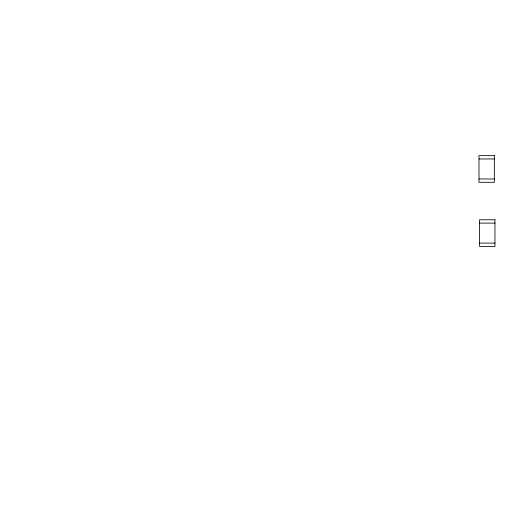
<?xml version="1.0" encoding="UTF-8"?>
<svg xmlns="http://www.w3.org/2000/svg" width="521" height="521" viewBox="0 0 521 521"><rect width="100%" height="100%" fill="white"/><g stroke="black" fill="none" stroke-linecap="round" stroke-linejoin="round"><path stroke-width="0.78" d="M478.988 158.97L494.338 158.97M478.988 178.97L494.338 178.97M479.6 223.105L494.95 223.105M479.6 243.105L494.95 243.105M494.338 155.636L478.988 155.636L478.988 182.298L494.338 182.298L494.338 155.636M494.95 219.771L479.6 219.771L479.6 246.433L494.95 246.433L494.95 219.771"/></g></svg>
